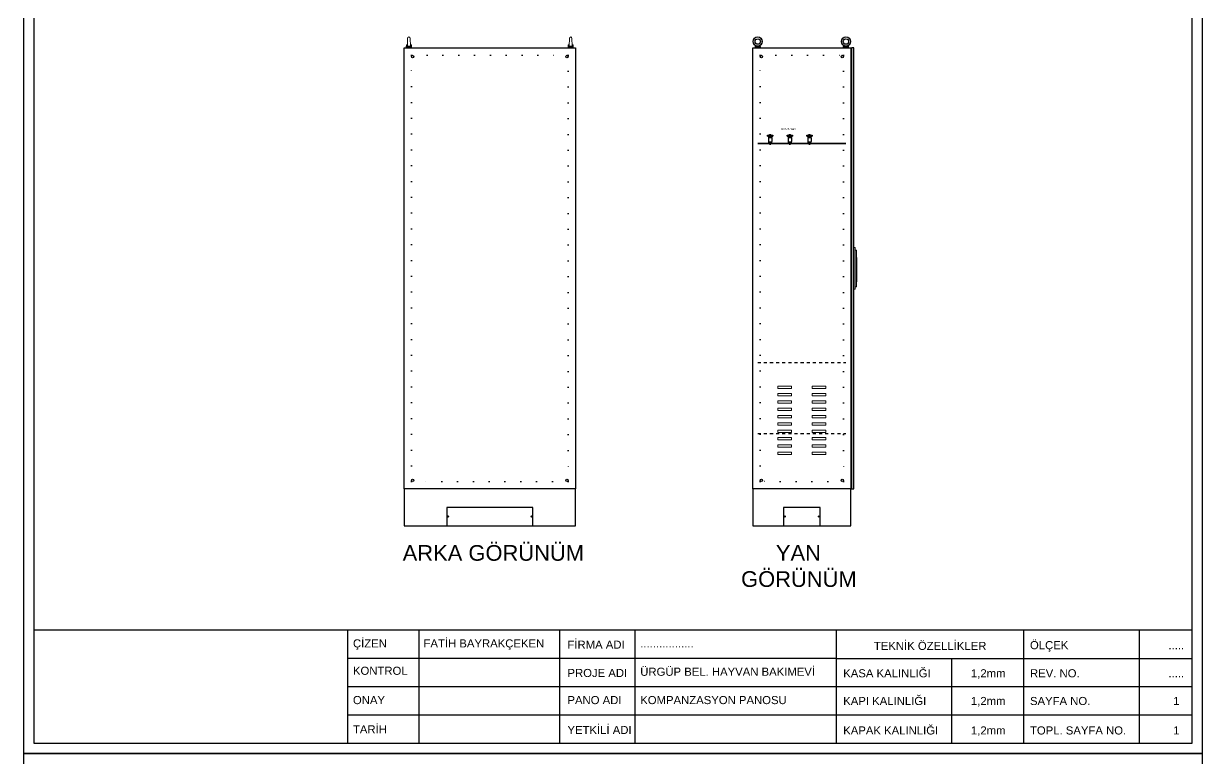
# Model space of a CAD drawing. Header units: millimetres. Extents: x 2046 to 14753, y 2361 to 29276.
# Drawn here: x 9972.7 to 10453.7, y 3220 to 3519.9 of the extents above; entities that cross this region are included whole.
import ezdxf
from ezdxf.enums import TextEntityAlignment as Align

# ---------------------------------------------------------------- set-up
doc = ezdxf.new("R2010")
doc.units = ezdxf.units.MM
doc.linetypes.add('DOT', pattern=[6.35, 0, -6.35])
doc.linetypes.add('JIS_02_1.2', pattern=[2.5, 1.25, -1.25])
for name, color, linetype in [('BARA', 31, 'Continuous'), ('HAT', 3, 'Continuous'), ('PLOTRAHMEN', 1, 'Continuous'), ('YAZI-1', 2, 'Continuous')]:
    doc.layers.add(name, color=color, linetype=linetype)
doc.styles.get("Standard").update_dxf_attribs({"font": 'arial.ttf'})

msp = doc.modelspace()

# ---------------------------------------------------------------- linework, layer by layer
at = {"color": 0, "lineweight": 9}
for p, q in [((10129.264, 3510.741), (10129.354, 3513.944)), ((10130.524, 3510.741), (10130.434, 3513.944)), ((10195.264, 3510.741), (10195.354, 3513.944)), ((10196.524, 3510.741), (10196.434, 3513.944)), ((10128.814, 3510.246), (10128.851, 3511.236)), ((10130.974, 3510.246), (10128.814, 3510.246)), ((10128.814, 3509.977), (10128.814, 3510.246)), ((10128.833, 3510.741), (10130.956, 3510.741)), ((10129.279, 3511.385), (10128.851, 3511.236)), ((10129.276, 3511.236), (10128.851, 3511.236)), ((10130.937, 3511.236), (10130.509, 3511.385)), ((10130.937, 3511.236), (10130.512, 3511.236)), ((10130.974, 3510.246), (10130.937, 3511.236)), ((10130.974, 3509.977), (10130.974, 3510.246)), ((10194.814, 3510.246), (10194.851, 3511.236)), ((10194.814, 3510.246), (10196.974, 3510.246)), ((10194.814, 3509.977), (10194.814, 3510.246)), ((10196.956, 3510.741), (10194.833, 3510.741)), ((10194.851, 3511.236), (10195.279, 3511.385)), ((10194.851, 3511.236), (10195.276, 3511.236)), ((10196.509, 3511.385), (10196.937, 3511.236)), ((10196.512, 3511.236), (10196.937, 3511.236)), ((10196.974, 3510.246), (10196.937, 3511.236)), ((10196.974, 3509.977), (10196.974, 3510.246)), ((10271.145, 3510.246), (10271.176, 3511.064)), ((10273.305, 3510.246), (10271.145, 3510.246)), ((10271.145, 3509.977), (10271.145, 3510.246)), ((10273.305, 3509.977), (10271.145, 3509.977)), ((10271.164, 3510.741), (10273.287, 3510.741)), ((10273.305, 3510.246), (10273.275, 3511.064)), ((10273.305, 3509.977), (10273.305, 3510.246)), ((10307.145, 3510.246), (10307.176, 3511.064)), ((10307.145, 3510.246), (10309.305, 3510.246)), ((10307.145, 3509.977), (10307.145, 3510.246)), ((10307.145, 3509.977), (10309.305, 3509.977)), ((10309.287, 3510.741), (10307.164, 3510.741)), ((10309.305, 3510.246), (10309.275, 3511.064)), ((10309.305, 3509.977), (10309.305, 3510.246))]:
    msp.add_line(p, q, dxfattribs=at)
for p, q in [((10128.814, 3509.977), (10130.974, 3509.977)), ((10196.974, 3509.977), (10194.814, 3509.977)), ((9976.789, 3272.445), (10449.544, 3272.445)), ((10104.873, 3272.445), (10104.873, 3226.18)), ((10133.995, 3272.445), (10133.995, 3226.18)), ((10191.331, 3272.445), (10191.331, 3226.18)), ((10222.099, 3272.445), (10222.099, 3226.18)), ((10304.199, 3272.445), (10304.199, 3226.18)), ((10380.716, 3272.445), (10380.716, 3226.18)), ((10427.859, 3272.445), (10427.859, 3226.18)), ((10104.873, 3260.879), (10304.199, 3260.879)), ((10304.199, 3260.801), (10449.544, 3260.801)), ((10351.342, 3260.801), (10351.342, 3226.18)), ((10104.873, 3249.313), (10434.652, 3249.313)), ((10304.199, 3249.313), (10449.544, 3249.313)), ((10104.873, 3237.746), (10449.544, 3237.746)), ((9976.789, 3226.18), (10449.544, 3226.18))]:
    msp.add_line(p, q)
for points in [[(10453.675, 3222.049), (10453.675, 3768.493), (9972.658, 3768.493), (9972.658, 3222.049), (10453.675, 3222.049)], [(10449.544, 3226.18), (10449.544, 3764.362), (9976.789, 3764.362), (9976.789, 3226.18)], [(10453.675, 2675.604), (10453.675, 3222.049), (9972.658, 3222.049), (9972.658, 2675.604), (10453.675, 2675.604)]]:
    msp.add_lwpolyline(points)
for points in [[(10129.444, 3510.247), (10129.444, 3509.977), (10130.344, 3509.977), (10130.344, 3510.247)], [(10196.344, 3510.247), (10196.344, 3509.977), (10195.444, 3509.977), (10195.444, 3510.247)], [(10271.775, 3510.247), (10271.775, 3509.977), (10272.675, 3509.977), (10272.675, 3510.247)], [(10308.675, 3510.247), (10308.675, 3509.977), (10307.775, 3509.977), (10307.775, 3510.247)]]:
    msp.add_lwpolyline(points, close=True, dxfattribs=at)
at = {"lineweight": 9}
for points in [[(10311.475, 3428.477), (10311.975, 3428.477), (10311.975, 3411.477), (10311.475, 3411.477)], [(10311.975, 3427.477), (10312.475, 3427.477), (10312.475, 3412.477), (10311.975, 3412.477)], [(10312.475, 3424.507), (10312.725, 3424.507), (10312.725, 3414.477), (10312.475, 3414.477)]]:
    msp.add_lwpolyline(points, close=True, dxfattribs=at)
at = {"lineweight": 13}
for points in [[(10280.475, 3370.973), (10285.975, 3370.973), (10285.975, 3371.973), (10280.475, 3371.973)], [(10294.475, 3370.973), (10299.975, 3370.973), (10299.975, 3371.973), (10294.475, 3371.973)], [(10280.475, 3367.973), (10285.975, 3367.973), (10285.975, 3368.973), (10280.475, 3368.973)], [(10294.475, 3367.973), (10299.975, 3367.973), (10299.975, 3368.973), (10294.475, 3368.973)], [(10280.475, 3364.973), (10285.975, 3364.973), (10285.975, 3365.973), (10280.475, 3365.973)], [(10280.475, 3361.973), (10285.975, 3361.973), (10285.975, 3362.973), (10280.475, 3362.973)], [(10294.475, 3364.973), (10299.975, 3364.973), (10299.975, 3365.973), (10294.475, 3365.973)], [(10294.475, 3361.973), (10299.975, 3361.973), (10299.975, 3362.973), (10294.475, 3362.973)], [(10280.475, 3358.973), (10285.975, 3358.973), (10285.975, 3359.973), (10280.475, 3359.973)], [(10294.475, 3358.973), (10299.975, 3358.973), (10299.975, 3359.973), (10294.475, 3359.973)], [(10280.475, 3355.977), (10285.975, 3355.977), (10285.975, 3356.977), (10280.475, 3356.977)], [(10280.475, 3352.977), (10285.975, 3352.977), (10285.975, 3353.977), (10280.475, 3353.977)], [(10294.475, 3355.977), (10299.975, 3355.977), (10299.975, 3356.977), (10294.475, 3356.977)], [(10294.475, 3352.977), (10299.975, 3352.977), (10299.975, 3353.977), (10294.475, 3353.977)], [(10280.475, 3349.977), (10285.975, 3349.977), (10285.975, 3350.977), (10280.475, 3350.977)], [(10280.475, 3346.977), (10285.975, 3346.977), (10285.975, 3347.977), (10280.475, 3347.977)], [(10294.475, 3349.977), (10299.975, 3349.977), (10299.975, 3350.977), (10294.475, 3350.977)], [(10294.475, 3346.977), (10299.975, 3346.977), (10299.975, 3347.977), (10294.475, 3347.977)], [(10280.475, 3343.977), (10285.975, 3343.977), (10285.975, 3344.977), (10280.475, 3344.977)], [(10294.475, 3343.977), (10299.975, 3343.977), (10299.975, 3344.977), (10294.475, 3344.977)]]:
    msp.add_lwpolyline(points, close=True, dxfattribs=at)
for centre, radius in [((10272.225, 3512.609), 1.868), ((10272.225, 3512.609), 1.096), ((10308.225, 3512.609), 1.868), ((10308.225, 3512.609), 1.096), ((10131.394, 3506.477), 0.5), ((10194.394, 3506.477), 0.5), ((10273.725, 3506.477), 0.5), ((10306.725, 3506.477), 0.5), ((10131.394, 3333.477), 0.5), ((10194.394, 3333.477), 0.5), ((10273.725, 3333.477), 0.5), ((10306.725, 3333.477), 0.5)]:
    msp.add_circle(centre, radius)
at = {"color": 0, "lineweight": 9}
for centre in [(10129.894, 3513.937), (10195.894, 3513.937)]:
    msp.add_arc(centre, 0.54, 0.75772, 179.24228, dxfattribs=at)
at = {"layer": 'BARA'}
for p, q in [((10276.225, 3474.037), (10276.225, 3474.437)), ((10276.225, 3474.437), (10278.411, 3474.437)), ((10276.225, 3474.037), (10278.411, 3474.037)), ((10278.411, 3474.437), (10278.411, 3474.037)), ((10284.225, 3474.037), (10284.225, 3474.437)), ((10284.225, 3474.437), (10286.411, 3474.437)), ((10284.225, 3474.037), (10286.411, 3474.037)), ((10286.411, 3474.437), (10286.411, 3474.037)), ((10292.225, 3474.037), (10292.225, 3474.437)), ((10292.225, 3474.437), (10294.411, 3474.437)), ((10292.225, 3474.037), (10294.411, 3474.037)), ((10294.411, 3474.437), (10294.411, 3474.037))]:
    msp.add_line(p, q, dxfattribs=at)
at = {"layer": 'HAT', "color": 1, "linetype": 'JIS_02_1.2'}
for p, q in [((10272.225, 3381.605), (10308.225, 3381.605)), ((10272.225, 3352.678), (10308.225, 3352.678))]:
    msp.add_line(p, q, dxfattribs=at)
at = {"layer": 'HAT', "color": 1}
for points in [[(10127.894, 3509.977), (10197.894, 3509.977), (10197.894, 3329.977), (10127.894, 3329.977)], [(10270.225, 3509.977), (10310.225, 3509.977), (10310.225, 3329.977), (10270.225, 3329.977)], [(10145.394, 3314.977), (10180.394, 3314.977), (10180.394, 3322.477), (10145.394, 3322.477)], [(10282.725, 3314.977), (10297.725, 3314.977), (10297.725, 3322.477), (10282.725, 3322.477)]]:
    msp.add_lwpolyline(points, close=True, dxfattribs=at)
at = {"layer": 'HAT', "color": 1, "linetype": 'DOT'}
for points in [[(10130.894, 3506.977), (10194.894, 3506.977), (10194.894, 3332.977), (10130.894, 3332.977)], [(10273.225, 3506.977), (10307.225, 3506.977), (10307.225, 3332.977), (10273.225, 3332.977)]]:
    msp.add_lwpolyline(points, close=True, dxfattribs=at)
at = {"layer": 'HAT', "color": 1}
for points in [[(10127.894, 3329.977), (10127.894, 3314.977), (10197.894, 3314.977), (10197.894, 3329.977)], [(10270.225, 3329.977), (10270.225, 3314.977), (10310.225, 3314.977), (10310.225, 3329.977)]]:
    msp.add_lwpolyline(points, dxfattribs=at)
for centre in [(10145.894, 3318.727), (10179.894, 3318.727), (10283.225, 3318.727), (10297.225, 3318.727)]:
    msp.add_circle(centre, 0.25, dxfattribs=at)
at = {"layer": 'PLOTRAHMEN'}
for p, q in [((10310.225, 3507.977), (10310.425, 3507.977)), ((10310.425, 3509.977), (10310.425, 3329.977)), ((10311.425, 3509.977), (10310.425, 3509.977)), ((10311.425, 3329.977), (10311.425, 3509.977)), ((10276.618, 3473.344), (10276.618, 3471.83)), ((10276.634, 3473.468), (10278.002, 3473.468)), ((10276.818, 3473.837), (10276.679, 3473.584)), ((10276.749, 3473.711), (10277.887, 3473.711)), ((10277.318, 3473.837), (10276.818, 3473.837)), ((10277.068, 3474.437), (10277.068, 3474.637)), ((10277.068, 3474.637), (10277.568, 3474.637)), ((10277.068, 3473.837), (10277.068, 3474.037)), ((10277.068, 3474.037), (10277.568, 3474.037)), ((10277.318, 3473.837), (10277.818, 3473.837)), ((10277.568, 3474.437), (10277.568, 3474.637)), ((10277.568, 3473.837), (10277.568, 3474.037)), ((10277.818, 3473.837), (10277.956, 3473.584)), ((10278.018, 3473.344), (10278.018, 3471.83)), ((10284.618, 3473.344), (10284.618, 3471.83)), ((10284.634, 3473.468), (10286.002, 3473.468)), ((10284.818, 3473.837), (10284.679, 3473.584)), ((10284.749, 3473.711), (10285.887, 3473.711)), ((10285.318, 3473.837), (10284.818, 3473.837)), ((10285.068, 3474.437), (10285.068, 3474.637)), ((10285.068, 3474.637), (10285.568, 3474.637)), ((10285.068, 3473.837), (10285.068, 3474.037)), ((10285.068, 3474.037), (10285.568, 3474.037)), ((10285.318, 3473.837), (10285.818, 3473.837)), ((10285.568, 3474.437), (10285.568, 3474.637)), ((10285.568, 3473.837), (10285.568, 3474.037)), ((10285.818, 3473.837), (10285.956, 3473.584)), ((10286.018, 3473.344), (10286.018, 3471.83)), ((10292.618, 3473.344), (10292.618, 3471.83)), ((10292.634, 3473.468), (10294.002, 3473.468)), ((10292.818, 3473.837), (10292.679, 3473.584)), ((10292.749, 3473.711), (10293.887, 3473.711)), ((10293.318, 3473.837), (10292.818, 3473.837)), ((10293.068, 3474.437), (10293.068, 3474.637)), ((10293.068, 3474.637), (10293.568, 3474.637)), ((10293.068, 3473.837), (10293.068, 3474.037)), ((10293.068, 3474.037), (10293.568, 3474.037)), ((10293.318, 3473.837), (10293.818, 3473.837)), ((10293.568, 3474.437), (10293.568, 3474.637)), ((10293.568, 3473.837), (10293.568, 3474.037)), ((10293.818, 3473.837), (10293.956, 3473.584)), ((10294.018, 3473.344), (10294.018, 3471.83)), ((10272.225, 3471.137), (10308.225, 3471.137)), ((10272.225, 3470.937), (10308.225, 3470.937)), ((10276.634, 3471.706), (10278.002, 3471.706)), ((10276.818, 3471.337), (10276.679, 3471.59)), ((10276.749, 3471.463), (10277.887, 3471.463)), ((10277.318, 3471.337), (10276.818, 3471.337)), ((10277.068, 3471.337), (10277.068, 3471.137)), ((10277.068, 3470.937), (10277.068, 3470.737)), ((10277.068, 3470.737), (10277.568, 3470.737)), ((10277.318, 3471.337), (10277.818, 3471.337)), ((10277.568, 3471.337), (10277.568, 3471.137)), ((10277.568, 3470.937), (10277.568, 3470.737)), ((10277.818, 3471.337), (10277.956, 3471.59)), ((10284.634, 3471.706), (10286.002, 3471.706)), ((10284.818, 3471.337), (10284.679, 3471.59)), ((10284.749, 3471.463), (10285.887, 3471.463)), ((10285.318, 3471.337), (10284.818, 3471.337)), ((10285.068, 3471.337), (10285.068, 3471.137)), ((10285.068, 3470.937), (10285.068, 3470.737)), ((10285.068, 3470.737), (10285.568, 3470.737)), ((10285.318, 3471.337), (10285.818, 3471.337)), ((10285.568, 3471.337), (10285.568, 3471.137)), ((10285.568, 3470.937), (10285.568, 3470.737)), ((10285.818, 3471.337), (10285.956, 3471.59)), ((10292.634, 3471.706), (10294.002, 3471.706)), ((10292.818, 3471.337), (10292.679, 3471.59)), ((10292.749, 3471.463), (10293.887, 3471.463)), ((10293.318, 3471.337), (10292.818, 3471.337)), ((10293.068, 3471.337), (10293.068, 3471.137)), ((10293.068, 3470.937), (10293.068, 3470.737)), ((10293.068, 3470.737), (10293.568, 3470.737)), ((10293.318, 3471.337), (10293.818, 3471.337)), ((10293.568, 3471.337), (10293.568, 3471.137)), ((10293.568, 3470.937), (10293.568, 3470.737)), ((10293.818, 3471.337), (10293.956, 3471.59)), ((10310.225, 3331.977), (10310.425, 3331.977)), ((10310.425, 3329.977), (10311.425, 3329.977))]:
    msp.add_line(p, q, dxfattribs=at)
for centre, start, end in [((10277.118, 3473.344), 151.27823, 180), ((10277.518, 3473.344), 0, 28.72177), ((10285.118, 3473.344), 151.27823, 180), ((10285.518, 3473.344), 0, 28.72177), ((10293.118, 3473.344), 151.27823, 180), ((10293.518, 3473.344), 0, 28.72177), ((10277.118, 3471.83), 180, 208.72177), ((10277.518, 3471.83), 331.27823, 0), ((10285.118, 3471.83), 180, 208.72177), ((10285.518, 3471.83), 331.27823, 0), ((10293.118, 3471.83), 180, 208.72177), ((10293.518, 3471.83), 331.27823, 0)]:
    msp.add_arc(centre, 0.5, start, end, dxfattribs=at)

# ---------------------------------------------------------------- texts
for s, p in [('ÇİZEN', (10107.056, 3265.287)), ('FATİH BAYRAKÇEKEN', (10135.849, 3265.287)), ('FİRMA ADI', (10194.586, 3264.773)), ('ÖLÇEK', (10383.315, 3264.573)), ('.................', (10224.281, 3265.287)), ('KONTROL', (10107.056, 3254.122)), ('PROJE ADI', (10194.586, 3253.209)), ('ÜRGÜP BEL. HAYVAN BAKIMEVİ', (10224.281, 3253.72)), ('KASA KALINLIĞI', (10307.111, 3253.084)), ('1,2mm', (10359.221, 3253.084)), ('REV. NO.', (10383.315, 3253.084)), ('ONAY', (10107.056, 3242.154)), ('PANO ADI', (10194.586, 3242.151)), ('KAPI KALINLIĞI', (10307.111, 3241.777)), ('1,2mm', (10359.221, 3241.777)), ('SAYFA NO.', (10383.315, 3241.777)), ('TARİH', (10107.056, 3230.2)), ('YETKİLİ ADI', (10194.586, 3229.942)), ('KAPAK KALINLIĞI', (10307.111, 3229.756)), ('1,2mm', (10359.221, 3229.756)), ('TOPL. SAYFA NO.', (10383.315, 3229.756))]:
    msp.add_text(s, height=3.3047).set_placement(p)
for s, height, p in [('TEKNİK ÖZELLİKLER', 3.3047, (10342.576, 3264.267)), ('.....', 3.3047, (10443.015, 3264.573)), ('.....', 3.3047, (10443.015, 3253.084)), ('1', 3.305, (10443.015, 3241.777)), ('1', 3.305, (10443.015, 3229.756))]:
    msp.add_text(s, height=height).set_placement(p, align=Align.CENTER)
at = {"color": 1}
msp.add_text('KOMPANZASYON PANOSU', height=3.3047, dxfattribs=at).set_placement((10224.281, 3242.154))
at = {"layer": 'PLOTRAHMEN', "linetype": 'DOT', "char_height": 6.4, "attachment_point": 1}
for s, width, insert in [('ARKA GÖRÜNÜM', 93.5237, (10127.345, 3307.074)), ('\\pi9.35584;YAN \\P\\pi-4.84771;GÖRÜNÜM', 36.33569, (10270.272, 3307.074))]:
    msp.add_mtext_dynamic_manual_height_columns(s, width=width, gutter_width=10, heights=[0], dxfattribs=dict(at, insert=insert))
at = {"layer": 'YAZI-1', "color": 7}
msp.add_text('R-S-T-Bara', height=0.8307, dxfattribs=at).set_placement((10281.909, 3476.473))

doc.saveas('drawing.dxf')
